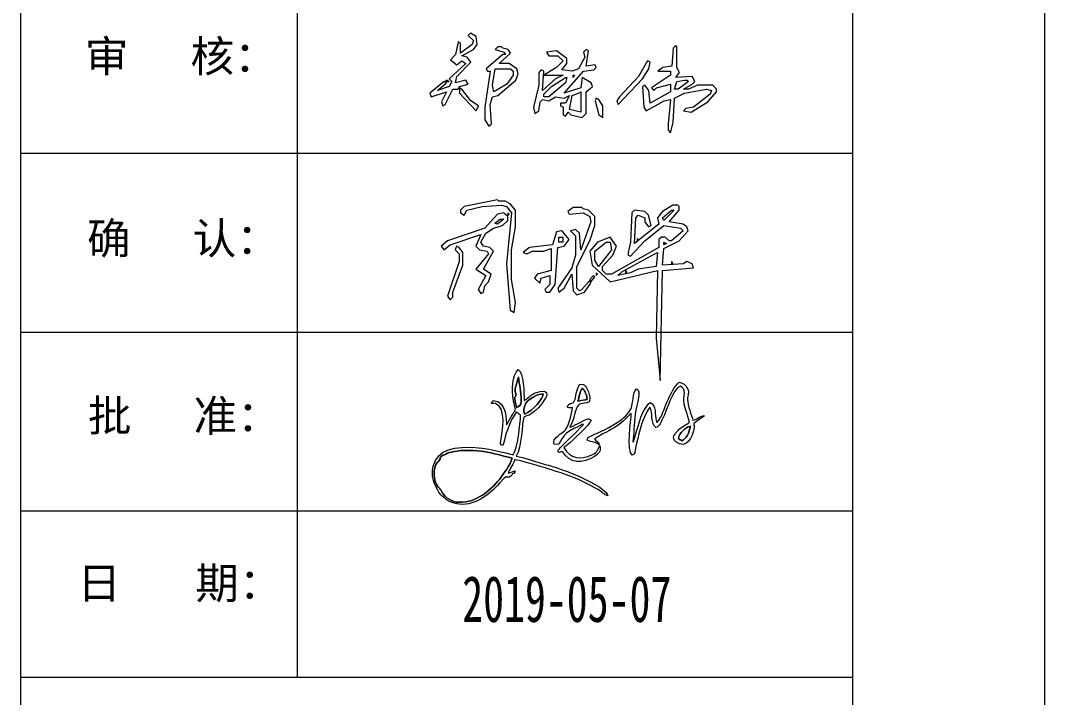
# Model space of a CAD drawing. Header units: millimetres. Extents: x 130143 to 328923, y 19139 to 134795.
# Drawn here: x 159743 to 166143, y 24246 to 28475 of the extents above; entities that cross this region are included whole.
import ezdxf
from ezdxf.enums import TextEntityAlignment as Align

# ---------------------------------------------------------------- set-up
doc = ezdxf.new("R2010")
doc.units = ezdxf.units.MM
doc.header["$LTSCALE"] = 10
doc.layers.add('邦威智能化', color=7, linetype='Continuous', lineweight=18)
doc.styles.get("Standard").update_dxf_attribs({"font": 'arial.ttf'})
doc.styles.add('标准', font='', dxfattribs={"width": 0.667})
doc.styles.get('标准').set_extended_font_data('仿宋_gb2312')

# ---------------------------------------------------------------- blocks, each defined once
blk = doc.blocks.new('图框')
for p, q in [((34698.4, 589.7), (34698.4, -29110.3)), ((36860.1, -16833.3), (36860.1, -23716)), ((34698.4, -19626.2), (41198.4, -19626.2)), ((34698.4, -21022.6), (41198.4, -21022.6)), ((34698.4, -22419), (41198.4, -22419)), ((34698.4, -23716), (41198.4, -23716))]:
    blk.add_line(p, q)
for points in [[(-2301.6, 1739.7), (42698.4, 1739.7), (42698.4, -30260.3), (-2301.6, -30260.3)], [(-801.6, 589.7), (41198.4, 589.7), (41198.4, -29110.3), (-801.6, -29110.3)]]:
    blk.add_lwpolyline(points, close=True)
for s, p, p2 in [('审     核：', (35201.4, -18992.3), (36707.7, -18992.3)), ('确     认：', (35218.5, -20414.1), (36724.8, -20414.1)), ('批     准：', (35224.7, -21798.6), (36730.9, -21798.6)), ('日      期：', (35143.3, -23105.8), (36744.9, -23105.8))]:
    blk.add_text(s, height=245.65).set_placement(p, p2, align=Align.ALIGNED)
blk = doc.blocks.new('zzh')
at = {"linetype": 'Continuous', "elevation": 9684500}
for points in [[(452.49, 1013.31), (451.49, 1014.31), (425.49, 1009.31), (422.49, 1006.31), (422.49, 1004.31), (425.49, 1002.31), (427.49, 1006.31), (439.49, 1009.31), (454.49, 1010.31), (458.49, 1009.31), (462.49, 1004.31), (458.49, 964.31), (461.49, 928.31), (464.49, 926.31), (465.49, 934.31), (462.49, 952.31), (462.49, 975.31), (465.49, 993.31), (465.49, 1006.31), (461.49, 1011.31), (457.49, 1013.31), (452.49, 1013.31)], [(518.49, 1007.31), (517.49, 1008.31), (510.49, 1008.31), (506.49, 1005.31), (507.49, 1003.31), (518.49, 1004.31), (523.49, 1001.31), (524.49, 997.31), (516.49, 975.31), (515.49, 988.31), (512.49, 991.31), (508.49, 990.31), (512.49, 986.31), (512.49, 971.31), (509.49, 961.31), (498.49, 945.31), (499.49, 942.31), (503.49, 945.31), (509.49, 956.31), (510.49, 943.31), (513.49, 940.31), (519.49, 942.31), (524.49, 949.31), (523.49, 951.31), (517.49, 944.31), (515.49, 943.31), (513.49, 945.31), (513.49, 962.31), (523.49, 982.31), (527.49, 994.31), (527.49, 1001.31), (522.49, 1006.31), (518.49, 1007.31)], [(593.49, 1009.31), (592.49, 1010.31), (588.49, 1010.31), (580.49, 1005.31), (576.49, 1000.31), (577.49, 995.31), (558.49, 980.31), (559.49, 1000.31), (561.49, 1002.31), (566.49, 1000.31), (566.49, 997.31), (569.49, 993.31), (571.49, 994.31), (569.49, 1002.31), (566.49, 1005.31), (558.49, 1006.31), (556.49, 1004.31), (555.49, 981.31), (553.49, 973.31), (553.49, 971.31), (555.49, 970.31), (566.49, 982.31), (581.49, 994.31), (594.49, 992.31), (596.49, 990.31), (587.49, 982.31), (585.49, 982.31), (582.49, 985.31), (579.49, 985.31), (577.49, 983.31), (577.49, 977.31), (540.49, 956.31), (536.49, 956.31), (533.49, 959.31), (533.49, 962.31), (541.49, 971.31), (544.49, 978.31), (539.49, 985.31), (529.49, 981.31), (523.49, 974.31), (525.49, 963.31), (539.49, 950.31), (576.49, 959.31), (575.49, 906.31), (578.49, 873.31), (580.49, 959.31), (604.49, 961.31), (603.49, 964.31), (599.49, 966.31), (596.49, 964.31), (580.49, 963.31), (581.49, 976.31), (593.49, 982.31), (600.49, 990.31), (599.49, 993.31), (596.49, 995.31), (585.49, 997.31), (593.49, 1006.31), (593.49, 1009.31)], [(457.49, 1003.31), (456.49, 1004.31), (451.49, 1003.31), (441.49, 992.31), (412.49, 982.31), (407.49, 978.31), (409.49, 975.31), (414.49, 979.31), (438.49, 987.31), (434.49, 978.31), (437.49, 975.31), (443.49, 974.31), (444.49, 972.31), (434.49, 960.31), (442.49, 955.31), (436.49, 944.31), (438.49, 941.31), (440.49, 942.31), (441.49, 947.31), (444.49, 950.31), (446.49, 956.31), (440.49, 960.31), (448.49, 974.31), (445.49, 977.31), (440.49, 978.31), (438.49, 981.31), (442.49, 988.31), (448.49, 992.31), (455.49, 994.31), (459.49, 998.31), (459.49, 1001.31), (457.49, 1003.31)], [(460.49, 1003.31), (459.49, 1004.31), (459.49, 1002.31), (460.49, 1003.31)], [(587.49, 1006.31), (589.49, 1006.31), (581.49, 998.31), (580.49, 1000.31), (587.49, 1006.31)], [(453.49, 999.31), (456.49, 999.31), (451.49, 995.31), (449.49, 996.31), (453.49, 999.31)], [(502.49, 989.31), (501.49, 990.31), (497.49, 989.31), (494.49, 979.31), (476.49, 977.31), (471.49, 973.31), (474.49, 972.31), (478.49, 974.31), (487.49, 974.31), (493.49, 976.31), (493.49, 959.31), (482.49, 956.31), (480.49, 953.31), (484.49, 949.31), (485.49, 953.31), (492.49, 955.31), (492.49, 948.31), (488.49, 944.31), (489.49, 942.31), (492.49, 942.31), (496.49, 948.31), (498.49, 977.31), (503.49, 978.31), (507.49, 983.31), (502.49, 989.31)], [(499.49, 985.31), (502.49, 985.31), (502.49, 981.31), (499.49, 981.31), (499.49, 985.31)], [(561.49, 983.31), (560.49, 984.31), (560.49, 982.31), (561.49, 983.31)], [(421.49, 977.31), (419.49, 978.31), (418.49, 975.31), (421.49, 972.31), (421.49, 966.31), (412.49, 939.31), (414.49, 936.31), (416.49, 938.31), (416.49, 942.31), (424.49, 963.31), (424.49, 973.31), (421.49, 977.31)], [(536.49, 981.31), (539.49, 981.31), (540.49, 975.31), (530.49, 962.31), (527.49, 967.31), (527.49, 974.31), (536.49, 981.31)], [(581.49, 981.31), (583.49, 980.31), (581.49, 979.31), (581.49, 981.31)], [(574.49, 972.31), (576.49, 973.31), (575.49, 962.31), (561.49, 960.31), (555.49, 957.31), (545.49, 955.31), (548.49, 958.31), (574.49, 972.31)], [(588.49, 965.31), (587.49, 966.31), (587.49, 964.31), (588.49, 965.31)], [(527.49, 954.31), (526.49, 955.31), (523.49, 952.31), (524.49, 950.31), (527.49, 954.31)], [(529.49, 956.31), (528.49, 957.31), (528.49, 955.31), (529.49, 956.31)], [(552.49, 958.31), (551.49, 959.31), (551.49, 957.31), (552.49, 958.31)]]:
    blk.add_lwpolyline(points, dxfattribs=at)
blk = doc.blocks.new('zcw')
at = {"linetype": 'Continuous', "elevation": 9684500}
for points in [[(448, 1160), (447, 1161), (445, 1159), (449, 1155), (448, 1152), (439, 1145), (439, 1153), (437, 1154), (435, 1144), (431, 1140), (436, 1136), (440, 1139), (443, 1137), (430, 1125), (432, 1123), (430, 1119), (421, 1116), (428, 1122), (426, 1123), (415, 1114), (416, 1111), (428, 1115), (424, 1107), (425, 1104), (427, 1105), (433, 1117), (437, 1117), (438, 1119), (445, 1121), (443, 1124), (435, 1122), (436, 1127), (447, 1138), (444, 1142), (440, 1143), (449, 1148), (452, 1152), (451, 1158), (448, 1160)], [(472, 1149), (471, 1150), (468, 1150), (466, 1148), (473, 1146), (474, 1144), (472, 1144), (459, 1133), (460, 1131), (462, 1131), (458, 1103), (458, 1093), (461, 1088), (463, 1090), (462, 1105), (464, 1111), (468, 1112), (482, 1124), (484, 1129), (483, 1133), (477, 1137), (469, 1137), (478, 1145), (476, 1148), (472, 1149)], [(539, 1147), (537, 1148), (535, 1146), (536, 1142), (531, 1133), (526, 1131), (518, 1132), (522, 1137), (522, 1141), (514, 1147), (506, 1146), (508, 1143), (515, 1143), (519, 1139), (514, 1134), (504, 1128), (519, 1128), (513, 1125), (503, 1116), (504, 1131), (502, 1132), (500, 1130), (500, 1120), (496, 1103), (497, 1098), (500, 1100), (501, 1107), (503, 1109), (508, 1108), (513, 1111), (520, 1110), (524, 1112), (521, 1106), (517, 1106), (517, 1104), (519, 1103), (519, 1097), (521, 1096), (523, 1099), (525, 1097), (534, 1095), (537, 1098), (537, 1115), (542, 1119), (541, 1122), (534, 1126), (533, 1118), (520, 1114), (535, 1131), (543, 1132), (545, 1134), (544, 1136), (537, 1135), (539, 1147)], [(608, 1150), (607, 1151), (605, 1149), (604, 1135), (597, 1134), (593, 1131), (603, 1131), (603, 1128), (588, 1118), (590, 1116), (592, 1118), (603, 1121), (603, 1115), (587, 1106), (586, 1116), (583, 1120), (581, 1119), (582, 1103), (584, 1100), (598, 1108), (603, 1109), (601, 1090), (601, 1085), (603, 1083), (605, 1091), (606, 1110), (614, 1114), (631, 1117), (635, 1116), (634, 1113), (621, 1103), (615, 1102), (613, 1100), (619, 1099), (632, 1107), (639, 1115), (639, 1117), (636, 1120), (624, 1120), (617, 1117), (613, 1117), (620, 1121), (622, 1123), (620, 1127), (607, 1126), (610, 1130), (608, 1134), (608, 1150)], [(587, 1138), (585, 1139), (578, 1127), (563, 1111), (561, 1108), (562, 1105), (581, 1125), (586, 1133), (587, 1138)], [(466, 1133), (474, 1133), (478, 1133), (480, 1131), (480, 1128), (475, 1121), (465, 1115), (464, 1120), (466, 1133)], [(430, 1123), (428, 1124), (427, 1123), (430, 1123)], [(521, 1126), (522, 1126), (521, 1122), (508, 1111), (504, 1111), (504, 1113), (510, 1119), (521, 1126)], [(527, 1128), (528, 1128), (527, 1126), (527, 1128)], [(614, 1124), (616, 1124), (617, 1123), (609, 1117), (606, 1117), (608, 1123), (614, 1124)], [(440, 1117), (438, 1118), (438, 1114), (451, 1100), (453, 1104), (447, 1108), (440, 1117)], [(531, 1114), (533, 1115), (533, 1099), (524, 1101), (526, 1112), (531, 1114)], [(547, 1109), (545, 1110), (544, 1108), (547, 1097), (550, 1095), (550, 1104), (547, 1109)]]:
    blk.add_lwpolyline(points, dxfattribs=at)

msp = doc.modelspace()

# ---------------------------------------------------------------- linework, layer by layer
at = {"layer": '邦威智能化'}
for points, knots in [([(162835.41955, 25662.85297, 0), (162835.41955, 25662.85297, 0), (162791.40422, 25648.56431, 0), (162791.40422, 25648.56431, 0), (162791.40422, 25648.56431, 0), (162796.95349, 25669.19524, 0), (162818.14622, 25690.04864, 0), (162832.27378, 25731.9994, 0), (162832.27378, 25731.9994, 0), (162887.04868, 25722.63908, 0), (163095.00295, 25659.33452, 0), (163149.77465, 25639.44938, 0), (163149.77465, 25639.44938, 0), (163193.71978, 25623.49438, 0), (163249.32447, 25601.72491, 0), (163289.01112, 25579.54375, 0), (163289.01112, 25579.54375, 0), (163311.61659, 25566.91792, 0), (163330.40214, 25559.01002, 0), (163353.58025, 25545.04717, 0), (163353.58025, 25545.04717, 0), (163373.36388, 25533.14059, 0), (163391.68301, 25512.06043, 0), (163414.30649, 25506.64471, 0), (163414.30649, 25506.64471, 0), (163402.09269, 25558.32901, 0), (163226.45082, 25633.38561, 0), (163161.16669, 25657.34067, 0), (163161.16669, 25657.34067, 0), (163109.60641, 25676.26043, 0), (163055.01959, 25694.20931, 0), (163003.77218, 25707.7303, 0), (163003.77218, 25707.7303, 0), (162949.99111, 25721.92724, 0), (162892.67838, 25745.81913, 0), (162841.12664, 25753.45774, 0), (162841.12664, 25753.45774, 0), (162877.14383, 25811.1247, 0), (162877.31606, 25957.43834, 0), (162889.1938, 25998.15723, 0), (162889.1938, 25998.15723, 0), (162943.67654, 26021.35717, 0), (162901.84779, 25993.22956, 0), (162957.45317, 26036.31838, 0), (162957.45317, 26036.31838, 0), (162965.73321, 26042.73436, 0), (162971.18397, 26045.64457, 0), (162978.41333, 26052.89852, 0), (162978.41333, 26052.89852, 0), (162985.22465, 26059.7369, 0), (162989.79976, 26066.37865, 0), (162996.36124, 26073.45326, 0), (162996.36124, 26073.45326, 0), (162996.36124, 26073.45326, 0), (163028.40375, 26120.70428, 0), (163028.40375, 26120.70428, 0), (163028.40375, 26120.70428, 0), (163052.54984, 26180.05098, 0), (162974.74909, 26157.43631, 0), (162948.94736, 26143.3775, 0), (162948.94736, 26143.3775, 0), (162929.43064, 26132.73909, 0), (162908.89835, 26109.51344, 0), (162890.96542, 26101.51627, 0), (162890.96542, 26101.51627, 0), (162889.42106, 26143.79989, 0), (162890.34205, 26276.01178, 0), (162853.02389, 26294.15466, 0), (162853.02389, 26294.15466, 0), (162814.68111, 26261.70118, 0), (162814.6058, 26158.09168, 0), (162821.99415, 26111.65965, 0), (162821.99415, 26111.65965, 0), (162833.10141, 26041.90462, 0), (162845.88049, 26053.66924, 0), (162827.28196, 26027.61431, 0), (162827.28196, 26027.61431, 0), (162827.28196, 26027.61431, 0), (162781.42184, 25950.3288, 0), (162781.42184, 25950.3288, 0), (162781.42184, 25950.3288, 0), (162776.44559, 25964.72003, 0), (162787.98481, 26098.78334, 0), (162698.09367, 26101.98831, 0), (162698.09367, 26101.98831, 0), (162698.09367, 26101.98831, 0), (162684.99107, 26081.88681, 0), (162684.99107, 26081.88681, 0), (162684.99107, 26081.88681, 0), (162699.21218, 26082.03632, 0), (162702.67721, 26085.8884, 0), (162711.56258, 26082.38807, 0), (162711.56258, 26082.38807, 0), (162783.17244, 26054.15783, 0), (162755.78123, 25909.07142, 0), (162745.59528, 25849.6553, 0), (162745.59528, 25849.6553, 0), (162742.44549, 25831.29887, 0), (162737.03243, 25825.63485, 0), (162757.91506, 25819.40965, 0), (162757.91506, 25819.40965, 0), (162764.52668, 25832.15824, 0), (162770.80553, 25896.06534, 0), (162814.69486, 25984.01051, 0), (162814.69486, 25984.01051, 0), (162823.59654, 26001.85173, 0), (162834.45605, 26013.17606, 0), (162841.54081, 26029.57392, 0), (162841.54081, 26029.57392, 0), (162855.3747, 26021.97962, 0), (162856.95779, 26016.09599, 0), (162869.17022, 26010.28769, 0), (162869.17022, 26010.28769, 0), (162866.83447, 25952.65871, 0), (162849.06698, 25800.32188, 0), (162823.36581, 25763.08296, 0), (162823.36581, 25763.08296, 0), (162810.04016, 25762.11837, 0), (162370.27332, 25906.9129, 0), (162323.06854, 25691.06747, 0), (162323.06854, 25691.06747, 0), (162307.46699, 25619.72772, 0), (162325.19486, 25593.58026, 0), (162351.32117, 25541.70226, 0), (162351.32117, 25541.70226, 0), (162361.26325, 25521.95302, 0), (162363.47404, 25517.6111, 0), (162379.04624, 25504.16099, 0), (162379.04624, 25504.16099, 0), (162416.93752, 25471.4513, 0), (162435.6618, 25459.29056, 0), (162487.67985, 25453.46514, 0), (162487.67985, 25453.46514, 0), (162591.78891, 25441.81183, 0), (162688.6252, 25527.93026, 0), (162749.82568, 25598.24852, 0), (162749.82568, 25598.24852, 0), (162749.82568, 25598.24852, 0), (162766.46561, 25616.31167, 0), (162766.46561, 25616.31167, 0), (162766.46561, 25616.31167, 0), (162767.13351, 25617.04882, 0), (162768.08341, 25618.24483, 0), (162768.71111, 25618.92446, 0), (162768.71111, 25618.92446, 0), (162768.71111, 25618.92446, 0), (162779.16921, 25624.65892, 0), (162779.16921, 25624.65892, 0), (162779.16921, 25624.65892, 0), (162779.62189, 25624.57482, 0), (162780.89025, 25623.81972, 0), (162781.4023, 25623.71211, 0), (162781.4023, 25623.71211, 0), (162781.99165, 25623.59027, 0), (162783.36576, 25622.87413, 0), (162784.025, 25622.7727, 0), (162784.025, 25622.7727, 0), (162795.2412, 25621.08121, 0), (162799.49592, 25622.50724, 0), (162809.68566, 25631.455, 0), (162809.68566, 25631.455, 0), (162814.89896, 25636.03123, 0), (162812.97382, 25635.03374, 0), (162816.75488, 25640.71571, 0), (162816.75488, 25640.71571, 0), (162827.09621, 25656.25023, 0), (162827.35627, 25629.23222, 0), (162835.41955, 25662.85297, 0)], [0, 0, 0, 0, 35183.0491355911, 35183.0491355911, 35183.0491355911, 35183.0642643022, 70366.0982711822, 70366.0982711822, 70366.0982711822, 70366.1133998934, 105549.1474067732, 105549.1474067732, 105549.1474067732, 105549.1625354843, 140732.1965423643, 140732.1965423643, 140732.1965423643, 140732.2116710754, 175915.2456779554, 175915.2456779554, 175915.2456779554, 175915.2608066664, 211098.2948135464, 211098.2948135464, 211098.2948135464, 211098.3099422576, 246281.3439491375, 246281.3439491375, 246281.3439491375, 246281.3590778487, 281464.3930847286, 281464.3930847286, 281464.3930847286, 281464.4082134397, 316647.4422203197, 316647.4422203197, 316647.4422203197, 316647.4573490307, 351830.4913559108, 351830.4913559108, 351830.4913559108, 351830.5064846219, 387013.5404915018, 387013.5404915018, 387013.5404915018, 387013.5556202129, 422196.5896270929, 422196.5896270929, 422196.5896270929, 422196.604755804, 457379.6387626839, 457379.6387626839, 457379.6387626839, 457379.653891395, 492562.687898275, 492562.687898275, 492562.687898275, 492562.7030269861, 527745.7370338662, 527745.7370338662, 527745.7370338662, 527745.7521625772, 562928.7861694571, 562928.7861694571, 562928.7861694571, 562928.8012981683, 598111.8353050482, 598111.8353050482, 598111.8353050482, 598111.8504337593, 633294.8844406394, 633294.8844406394, 633294.8844406394, 633294.8995693504, 668477.9335762303, 668477.9335762303, 668477.9335762303, 668477.9487049414, 703660.9827118216, 703660.9827118216, 703660.9827118216, 703660.9978405325, 738844.0318474123, 738844.0318474123, 738844.0318474123, 738844.0469761237, 774027.0809830036, 774027.0809830036, 774027.0809830036, 774027.0961117148, 809210.1301185949, 809210.1301185949, 809210.1301185949, 809210.1452473056, 844393.179254186, 844393.179254186, 844393.179254186, 844393.1943828969, 879576.228389777, 879576.228389777, 879576.228389777, 879576.2435184881, 914759.2775253679, 914759.2775253679, 914759.2775253679, 914759.2926540793, 949942.3266609587, 949942.3266609587, 949942.3266609587, 949942.3417896705, 985125.37579655, 985125.37579655, 985125.37579655, 985125.390925262, 1020308.424932141, 1020308.424932141, 1020308.424932141, 1020308.440060852, 1055491.474067732, 1055491.474067732, 1055491.474067732, 1055491.489196443, 1090674.5232033229, 1090674.5232033229, 1090674.5232033229, 1090674.5383320339, 1125857.572338914, 1125857.572338914, 1125857.572338914, 1125857.587467625, 1161040.6214745049, 1161040.6214745049, 1161040.6214745049, 1161040.6366032159, 1196223.670610097, 1196223.670610097, 1196223.670610097, 1196223.6857388071, 1231406.719745687, 1231406.719745687, 1231406.719745687, 1231406.734874398, 1266589.7688812781, 1266589.7688812781, 1266589.7688812781, 1266589.78400999, 1301772.818016869, 1301772.818016869, 1301772.818016869, 1301772.833145581, 1336955.8671524599, 1336955.8671524599, 1336955.8671524599, 1336955.8822811721, 1372138.9162880511, 1372138.9162880511, 1372138.9162880511, 1372138.931416763, 1407321.9654236429, 1407321.9654236429, 1407321.9654236429, 1407321.9805523539, 1442505.014559234, 1442505.014559234, 1442505.014559234, 1442505.029687945, 1512871.1128304149, 1512871.1128304149, 1512871.1128304149, 1512871.1128304149]), ([(162855.6721, 26249.58473, 0), (162860.30529, 26192.35332, 0), (162872.89537, 26167.63323, 0), (162871.65159, 26095.18821, 0), (162871.65159, 26095.18821, 0), (162871.26731, 26072.76629, 0), (162860.69045, 26064.99971, 0), (162843.91521, 26057.78667, 0), (162843.91521, 26057.78667, 0), (162843.91521, 26057.78667, 0), (162834.23125, 26100.29302, 0), (162834.23125, 26100.29302, 0), (162834.23125, 26100.29302, 0), (162825.0562, 26136.88297, 0), (162842.58312, 26114.35263, 0), (162838.19826, 26145.82946, 0), (162838.19826, 26145.82946, 0), (162836.57751, 26157.4588, 0), (162832.60408, 26147.71322, 0), (162834.7651, 26173.34656, 0), (162834.7651, 26173.34656, 0), (162834.7651, 26173.34656, 0), (162855.6721, 26249.58473, 0), (162855.6721, 26249.58473, 0)], [0, 0, 0, 0, 31925.6480872779, 31925.6480872779, 31925.6480872779, 31925.6503220733, 63851.2961745559, 63851.2961745559, 63851.2961745559, 63851.2984093513, 95776.9442618339, 95776.9442618339, 95776.9442618339, 95776.9464966292, 127702.5923491118, 127702.5923491118, 127702.5923491118, 127702.5945839072, 159628.2404363898, 159628.2404363898, 159628.2404363898, 159628.2426711851, 223479.5366109457, 223479.5366109457, 223479.5366109457, 223479.5366109457]), ([(163194.05832, 26057.33338, 0), (163190.03698, 26019.52219, 0), (163167.85538, 25939.57168, 0), (163149.7436, 25919.06333, 0), (163149.7436, 25919.06333, 0), (163140.43632, 25908.52437, 0), (163114.50595, 25892.69937, 0), (163102.98596, 25881.16107, 0), (163102.98596, 25881.16107, 0), (163067.78965, 25845.89006, 0), (163073.48839, 25849.05443, 0), (163079.56906, 25828.22425, 0), (163079.56906, 25828.22425, 0), (163129.20612, 25815.22028, 0), (163099.61914, 25865.92209, 0), (163182.14674, 25916.16694, 0), (163182.14674, 25916.16694, 0), (163182.14674, 25916.16694, 0), (163222.9278, 25935.17045, 0), (163222.9278, 25935.17045, 0), (163222.9278, 25935.17045, 0), (163249.07767, 25946.32826, 0), (163240.8169, 25950.68324, 0), (163261.56418, 25952.36697, 0), (163261.56418, 25952.36697, 0), (163252.97978, 25937.83736, 0), (163145.92587, 25837.04402, 0), (163116.70472, 25804.83905, 0), (163116.70472, 25804.83905, 0), (163104.96148, 25791.90004, 0), (163102.76675, 25794.76395, 0), (163103.16483, 25778.31778, 0), (163103.16483, 25778.31778, 0), (163120.65239, 25775.86743, 0), (163111.09975, 25779.80251, 0), (163131.28305, 25783.30687, 0), (163131.28305, 25783.30687, 0), (163173.98019, 25706.88621, 0), (163258.86092, 25703.66893, 0), (163330.2972, 25752.46989, 0), (163330.2972, 25752.46989, 0), (163355.60114, 25769.75622, 0), (163371.51309, 25778.22589, 0), (163363.25767, 25820.10019, 0), (163363.25767, 25820.10019, 0), (163362.4834, 25819.01426, 0), (163361.96021, 25818.46388, 0), (163361.55327, 25816.47506, 0), (163361.55327, 25816.47506, 0), (163361.55327, 25816.47506, 0), (163345.52417, 25782.00407, 0), (163345.52417, 25782.00407, 0), (163345.52417, 25782.00407, 0), (163337.19895, 25773.05196, 0), (163326.01606, 25766.93037, 0), (163314.37802, 25761.7327, 0), (163314.37802, 25761.7327, 0), (163243.50715, 25730.08784, 0), (163181.02613, 25737.2844, 0), (163138.5701, 25807.00142, 0), (163138.5701, 25807.00142, 0), (163147.90519, 25815.86385, 0), (163153.53403, 25817.28367, 0), (163161.60939, 25824.19006, 0), (163161.60939, 25824.19006, 0), (163194.86195, 25852.61708, 0), (163302.10445, 25950.18909, 0), (163309.23509, 25977.64795, 0), (163309.23509, 25977.64795, 0), (163294.52366, 25986.16803, 0), (163297.29669, 25990.68862, 0), (163279.07374, 25983.78296, 0), (163279.07374, 25983.78296, 0), (163255.32088, 25974.77597, 0), (163191.57844, 25937.15528, 0), (163176.81804, 25934.07943, 0), (163176.81804, 25934.07943, 0), (163215.23066, 26020.55407, 0), (163198.20667, 25999.64311, 0), (163215.63228, 26046.22515, 0), (163215.63228, 26046.22515, 0), (163234.1315, 26095.67416, 0), (163251.20824, 26075.2786, 0), (163298.14067, 26092.64633, 0), (163298.14067, 26092.64633, 0), (163304.59972, 26121.61661, 0), (163298.68416, 26141.1945, 0), (163289.02596, 26163.34628, 0), (163289.02596, 26163.34628, 0), (163277.85454, 26188.96802, 0), (163275.70137, 26204.22314, 0), (163239.83878, 26203.82464, 0), (163239.83878, 26203.82464, 0), (163212.12461, 26161.50174, 0), (163215.85759, 26124.00649, 0), (163206.36465, 26100.54016, 0), (163206.36465, 26100.54016, 0), (163197.09496, 26077.61246, 0), (163184.5369, 26089.69089, 0), (163169.49625, 26076.13226, 0), (163169.49625, 26076.13226, 0), (163147.37343, 26056.18795, 0), (163175.98876, 26052.82222, 0), (163194.05832, 26057.33338, 0)], [0, 0, 0, 0, 32802.2634506193, 32802.2634506193, 32802.2634506193, 32802.2723072305, 65604.5269012387, 65604.5269012387, 65604.5269012387, 65604.5357578499, 98406.7903518581, 98406.7903518581, 98406.7903518581, 98406.7992084692, 131209.0538024774, 131209.0538024774, 131209.0538024774, 131209.0626590885, 164011.3172530968, 164011.3172530968, 164011.3172530968, 164011.3261097079, 196813.5807037161, 196813.5807037161, 196813.5807037161, 196813.5895603271, 229615.8441543355, 229615.8441543355, 229615.8441543355, 229615.8530109466, 262418.1076049548, 262418.1076049548, 262418.1076049548, 262418.116461566, 295220.3710555743, 295220.3710555743, 295220.3710555743, 295220.3799121853, 328022.6345061935, 328022.6345061935, 328022.6345061935, 328022.6433628047, 360824.8979568129, 360824.8979568129, 360824.8979568129, 360824.9068134241, 393627.1614074323, 393627.1614074323, 393627.1614074323, 393627.1702640436, 426429.4248580514, 426429.4248580514, 426429.4248580514, 426429.4337146629, 459231.688308671, 459231.688308671, 459231.688308671, 459231.6971652822, 492033.9517592903, 492033.9517592903, 492033.9517592903, 492033.9606159018, 524836.2152099097, 524836.2152099097, 524836.2152099097, 524836.2240665208, 557638.478660529, 557638.478660529, 557638.478660529, 557638.4875171402, 590440.7421111483, 590440.7421111483, 590440.7421111483, 590440.7509677596, 623243.0055617678, 623243.0055617678, 623243.0055617678, 623243.0144183789, 656045.269012387, 656045.269012387, 656045.269012387, 656045.2778689982, 688847.5324630064, 688847.5324630064, 688847.5324630064, 688847.541319618, 721649.7959136256, 721649.7959136256, 721649.7959136256, 721649.8047702371, 754452.0593642452, 754452.0593642452, 754452.0593642452, 754452.0682208563, 787254.3228148646, 787254.3228148646, 787254.3228148646, 787254.3316714753, 820056.5862654839, 820056.5862654839, 820056.5862654839, 820056.5951220952, 885661.1131667227, 885661.1131667227, 885661.1131667227, 885661.1131667227]), ([(163227.5361, 26096.86344, 0), (163233.85293, 26126.78484, 0), (163240.79684, 26158.74948, 0), (163255.22657, 26178.82746, 0), (163255.22657, 26178.82746, 0), (163264.08407, 26171.42554, 0), (163270.68244, 26158.3472, 0), (163275.47568, 26147.98805, 0), (163275.47568, 26147.98805, 0), (163281.30288, 26135.37291, 0), (163283.44988, 26121.63415, 0), (163284.75769, 26108.20274, 0), (163284.75769, 26108.20274, 0), (163284.75769, 26108.20274, 0), (163227.5361, 26096.86344, 0), (163227.5361, 26096.86344, 0)], [0, 0, 0, 0, 30219.7479542248, 30219.7479542248, 30219.7479542248, 30219.7494652122, 60439.4959084496, 60439.4959084496, 60439.4959084496, 60439.497419437, 90659.2438626744, 90659.2438626744, 90659.2438626744, 90659.2453736618, 151098.7397711239, 151098.7397711239, 151098.7397711239, 151098.7397711239]), ([(163722.73607, 25964.04644, 0), (163717.81292, 25969.78849, 0), (163721.82755, 25957.69593, 0), (163716.11296, 25976.49648, 0), (163716.11296, 25976.49648, 0), (163705.78948, 26010.45878, 0), (163720.59132, 26072.87788, 0), (163677.68637, 26089.26947, 0), (163677.68637, 26089.26947, 0), (163646.81473, 26061.68223, 0), (163630.73983, 26024.31458, 0), (163615.16703, 25981.32429, 0), (163615.16703, 25981.32429, 0), (163615.16703, 25981.32429, 0), (163576.87268, 25851.64831, 0), (163576.87268, 25851.64831, 0), (163576.87268, 25851.64831, 0), (163572.14664, 25841.82296, 0), (163573.15098, 25844.7765, 0), (163570.76695, 25841.37338, 0), (163570.76695, 25841.37338, 0), (163576.50826, 25893.34443, 0), (163577.73953, 25952.39206, 0), (163585.4036, 26013.70551, 0), (163585.4036, 26013.70551, 0), (163595.63246, 26095.56458, 0), (163627.40674, 26157.28654, 0), (163593.18745, 26174.31315, 0), (163593.18745, 26174.31315, 0), (163565.834, 26148.47043, 0), (163574.13188, 26086.59468, 0), (163559.48926, 26051.67099, 0), (163559.48926, 26051.67099, 0), (163554.82195, 26040.54882, 0), (163535.22902, 26016.39615, 0), (163526.22539, 26006.66299, 0), (163526.22539, 26006.66299, 0), (163509.76666, 25988.86143, 0), (163500.0383, 25983.60932, 0), (163482.06945, 25970.92826, 0), (163482.06945, 25970.92826, 0), (163430.37377, 25934.42553, 0), (163366.42114, 25904.4967, 0), (163306.85066, 25878.81388, 0), (163306.85066, 25878.81388, 0), (163290.81319, 25871.90201, 0), (163289.66235, 25875.13448, 0), (163285.86443, 25853.88635, 0), (163285.86443, 25853.88635, 0), (163312.48217, 25839.89625, 0), (163339.24666, 25844.01029, 0), (163360.67954, 25824.73649, 0), (163360.67954, 25824.73649, 0), (163353.85805, 25849.44663, 0), (163344.18843, 25843.91191, 0), (163330.04109, 25861.00695, 0), (163330.04109, 25861.00695, 0), (163339.41633, 25865.21084, 0), (163356.97211, 25880.91844, 0), (163390.7539, 25897.07112, 0), (163390.7539, 25897.07112, 0), (163428.69519, 25915.21258, 0), (163479.82866, 25945.64185, 0), (163510.27917, 25973.29278, 0), (163510.27917, 25973.29278, 0), (163526.04028, 25987.60525, 0), (163544.96035, 26009.2521, 0), (163560.68928, 26020.84106, 0), (163560.68928, 26020.84106, 0), (163558.90163, 25980.77016, 0), (163528.35164, 25786.16407, 0), (163566.4551, 25759.6738, 0), (163566.4551, 25759.6738, 0), (163590.81774, 25771.02458, 0), (163579.2714, 25782.32008, 0), (163592.63716, 25832.7283, 0), (163592.63716, 25832.7283, 0), (163614.63573, 25915.69669, 0), (163629.21323, 25991.76486, 0), (163676.91614, 26060.53475, 0), (163676.91614, 26060.53475, 0), (163697.72611, 26025.86919, 0), (163678.6497, 25956.5214, 0), (163714.46998, 25932.55552, 0), (163714.46998, 25932.55552, 0), (163737.3329, 25938.26945, 0), (163745.53342, 25967.59839, 0), (163757.97497, 25990.82722, 0), (163757.97497, 25990.82722, 0), (163783.92362, 26039.26813, 0), (163817.13587, 26173.86428, 0), (163867.30634, 26191.77371, 0), (163867.30634, 26191.77371, 0), (163880.12479, 26183.76261, 0), (163895.51576, 26166.55191, 0), (163893.6937, 26146.65624, 0), (163893.6937, 26146.65624, 0), (163891.21232, 26119.50901, 0), (163884.27673, 26115.30447, 0), (163891.45616, 26078.55314, 0), (163891.45616, 26078.55314, 0), (163898.07286, 26044.64776, 0), (163922.42739, 25990.71849, 0), (163922.8074, 25961.48408, 0), (163922.8074, 25961.48408, 0), (163898.65997, 25949.48396, 0), (163872.20766, 25934.64101, 0), (163853.21959, 25914.86672, 0), (163853.21959, 25914.86672, 0), (163831.95696, 25892.72516, 0), (163810.2243, 25867.57068, 0), (163839.37372, 25843.55726, 0), (163839.37372, 25843.55726, 0), (163902.22841, 25791.75617, 0), (163945.86532, 25869.21547, 0), (163953.19487, 25934.66798, 0), (163953.19487, 25934.66798, 0), (163954.31184, 25944.669, 0), (163951.85364, 25945.36474, 0), (163952.20071, 25958.62916, 0), (163952.20071, 25958.62916, 0), (163968.91912, 25971.56749, 0), (164003.73867, 25993.00268, 0), (164016.81648, 26006.99916, 0), (164016.81648, 26006.99916, 0), (163994.20841, 26007.63513, 0), (163972.45535, 25983.31118, 0), (163946.3272, 25978.43339, 0), (163946.3272, 25978.43339, 0), (163937.01789, 26009.9616, 0), (163913.05055, 26068.89633, 0), (163912.22909, 26108.05139, 0), (163912.22909, 26108.05139, 0), (163911.55844, 26140.09588, 0), (163925.09441, 26146.40112, 0), (163911.94287, 26176.4631, 0), (163911.94287, 26176.4631, 0), (163903.62165, 26195.48568, 0), (163888.13295, 26210.75208, 0), (163860.84662, 26216.03797, 0), (163860.84662, 26216.03797, 0), (163829.62805, 26189.74014, 0), (163807.38562, 26146.30774, 0), (163786.9848, 26099.62246, 0), (163786.9848, 26099.62246, 0), (163766.08367, 26051.78136, 0), (163752.69566, 26001.3756, 0), (163722.73607, 25964.04644, 0)], [0, 0, 0, 0, 32879.3583302865, 32879.3583302865, 32879.3583302865, 32879.3708244427, 65758.716660573, 65758.716660573, 65758.716660573, 65758.7291547292, 98638.0749908595, 98638.0749908595, 98638.0749908595, 98638.0874850157, 131517.433321146, 131517.433321146, 131517.433321146, 131517.4458153022, 164396.7916514325, 164396.7916514325, 164396.7916514325, 164396.8041455886, 197276.1499817192, 197276.1499817192, 197276.1499817192, 197276.1624758752, 230155.5083120057, 230155.5083120057, 230155.5083120057, 230155.5208061617, 263034.8666422922, 263034.8666422922, 263034.8666422922, 263034.8791364483, 295914.2249725787, 295914.2249725787, 295914.2249725787, 295914.2374667349, 328793.5833028651, 328793.5833028651, 328793.5833028651, 328793.5957970214, 361672.9416331518, 361672.9416331518, 361672.9416331518, 361672.9541273079, 394552.2999634382, 394552.2999634382, 394552.2999634382, 394552.3124575944, 427431.6582937247, 427431.6582937247, 427431.6582937247, 427431.6707878808, 460311.0166240113, 460311.0166240113, 460311.0166240113, 460311.0291181674, 493190.3749542978, 493190.3749542978, 493190.3749542978, 493190.387448454, 526069.7332845847, 526069.7332845847, 526069.7332845847, 526069.7457787405, 558949.0916148708, 558949.0916148708, 558949.0916148708, 558949.1041090271, 591828.4499451574, 591828.4499451574, 591828.4499451574, 591828.4624393136, 624707.8082754439, 624707.8082754439, 624707.8082754439, 624707.8207696001, 657587.1666057302, 657587.1666057302, 657587.1666057302, 657587.1790998866, 690466.524936017, 690466.524936017, 690466.524936017, 690466.5374301735, 723345.8832663036, 723345.8832663036, 723345.8832663036, 723345.8957604597, 756225.2415965901, 756225.2415965901, 756225.2415965901, 756225.2540907464, 789104.5999268768, 789104.5999268768, 789104.5999268768, 789104.6124210326, 821983.9582571629, 821983.9582571629, 821983.9582571629, 821983.9707513195, 854863.3165874495, 854863.3165874495, 854863.3165874495, 854863.3290816058, 887742.674917736, 887742.674917736, 887742.674917736, 887742.6874118929, 920622.0332480227, 920622.0332480227, 920622.0332480227, 920622.0457421788, 953501.3915783092, 953501.3915783092, 953501.3915783092, 953501.4040724656, 986380.7499085956, 986380.7499085956, 986380.7499085956, 986380.7624027518, 1019260.108238882, 1019260.108238882, 1019260.108238882, 1019260.1207330381, 1052139.466569168, 1052139.466569168, 1052139.466569168, 1052139.4790633251, 1085018.8248994551, 1085018.8248994551, 1085018.8248994551, 1085018.837393611, 1117898.1832297409, 1117898.1832297409, 1117898.1832297409, 1117898.195723898, 1150777.541560028, 1150777.541560028, 1150777.541560028, 1150777.5540541839, 1183656.8998903141, 1183656.8998903141, 1183656.8998903141, 1183656.9123844709, 1249415.6165508879, 1249415.6165508879, 1249415.6165508879, 1249415.6165508879]), ([(162893.75605, 26016.75112, 0), (162884.48313, 26038.76994, 0), (162890.71197, 26052.23156, 0), (162894.6601, 26067.73275, 0), (162894.6601, 26067.73275, 0), (162906.1254, 26112.7515, 0), (162987.26076, 26145.54898, 0), (163010.57998, 26142.2872, 0), (163010.57998, 26142.2872, 0), (163009.92604, 26116.62725, 0), (162947.50035, 26034.21834, 0), (162893.75605, 26016.75112, 0)], [0, 0, 0, 0, 29286.8193827614, 29286.8193827614, 29286.8193827614, 29286.8205542341, 58573.6387655227, 58573.6387655227, 58573.6387655227, 58573.6399369955, 117147.2775310454, 117147.2775310454, 117147.2775310454, 117147.2775310454]), ([(163854.72674, 25863.47629, 0), (163861.6707, 25899.39632, 0), (163896.01915, 25932.81766, 0), (163929.76006, 25942.16282, 0), (163929.76006, 25942.16282, 0), (163923.66757, 25898.54163, 0), (163905.13882, 25863.02431, 0), (163877.05699, 25848.98223, 0), (163877.05699, 25848.98223, 0), (163877.05699, 25848.98223, 0), (163854.72674, 25863.47629, 0), (163854.72674, 25863.47629, 0)], [0, 0, 0, 0, 27112.3119568406, 27112.3119568406, 27112.3119568406, 27112.3130413331, 54224.6239136813, 54224.6239136813, 54224.6239136813, 54224.6249981737, 108449.2478273625, 108449.2478273625, 108449.2478273625, 108449.2478273625]), ([(162815.53643, 25741.15028, 0), (162806.79902, 25701.41216, 0), (162762.72448, 25644.30248, 0), (162736.77597, 25609.04621, 0), (162736.77597, 25609.04621, 0), (162714.15335, 25578.31671, 0), (162660.19289, 25528.88663, 0), (162630.39121, 25510.87742, 0), (162630.39121, 25510.87742, 0), (162589.13081, 25485.93774, 0), (162544.52356, 25462.97579, 0), (162482.08763, 25465.45692, 0), (162482.08763, 25465.45692, 0), (162442.56774, 25467.0312, 0), (162395.71368, 25491.94709, 0), (162374.47647, 25534.83573, 0), (162374.47647, 25534.83573, 0), (162369.86504, 25544.14357, 0), (162370.03694, 25542.85108, 0), (162363.21033, 25551.59371, 0), (162363.21033, 25551.59371, 0), (162362.45588, 25552.56215, 0), (162360.43925, 25555.20343, 0), (162359.72437, 25556.02099, 0), (162359.72437, 25556.02099, 0), (162359.35456, 25556.44522, 0), (162358.44735, 25557.45882, 0), (162358.07383, 25557.84966, 0), (162358.07383, 25557.84966, 0), (162358.07383, 25557.84966, 0), (162354.66206, 25560.96714, 0), (162354.66206, 25560.96714, 0), (162354.66206, 25560.96714, 0), (162318.59019, 25595.34529, 0), (162323.13712, 25685.49863, 0), (162347.57911, 25714.54972, 0), (162347.57911, 25714.54972, 0), (162359.67425, 25728.93149, 0), (162350.73921, 25714.23801, 0), (162359.74534, 25725.97113, 0), (162359.74534, 25725.97113, 0), (162373.87202, 25744.38681, 0), (162357.39372, 25746.28552, 0), (162381.59062, 25757.91953, 0), (162381.59062, 25757.91953, 0), (162382.52506, 25758.36788, 0), (162383.92701, 25758.66285, 0), (162384.90102, 25759.06171, 0), (162384.90102, 25759.06171, 0), (162385.89235, 25759.46429, 0), (162387.29554, 25759.71968, 0), (162388.30232, 25760.10928, 0), (162388.30232, 25760.10928, 0), (162388.30232, 25760.10928, 0), (162416.2351, 25773.7228, 0), (162416.2351, 25773.7228, 0), (162416.2351, 25773.7228, 0), (162425.19723, 25776.74429, 0), (162444.39909, 25779.22517, 0), (162456.05071, 25782.66901, 0), (162456.05071, 25782.66901, 0), (162491.3488, 25793.09761, 0), (162598.54819, 25790.59498, 0), (162638.51638, 25783.31951, 0), (162638.51638, 25783.31951, 0), (162701.29295, 25771.8868, 0), (162755.79136, 25755.72823, 0), (162815.53643, 25741.15028, 0)], [0, 0, 0, 0, 33350.1205462191, 33350.1205462191, 33350.1205462191, 33350.1265492408, 66700.2410924381, 66700.2410924381, 66700.2410924381, 66700.2470954598, 100050.3616386572, 100050.3616386572, 100050.3616386572, 100050.3676416789, 133400.4821848763, 133400.4821848763, 133400.4821848763, 133400.488187898, 166750.6027310953, 166750.6027310953, 166750.6027310953, 166750.608734117, 200100.7232773144, 200100.7232773144, 200100.7232773144, 200100.7292803361, 233450.8438235335, 233450.8438235335, 233450.8438235335, 233450.8498265552, 266800.9643697526, 266800.9643697526, 266800.9643697526, 266800.9703727742, 300151.0849159716, 300151.0849159716, 300151.0849159716, 300151.0909189934, 333501.2054621908, 333501.2054621908, 333501.2054621908, 333501.2114652127, 366851.3260084098, 366851.3260084098, 366851.3260084098, 366851.3320114314, 400201.4465546287, 400201.4465546287, 400201.4465546287, 400201.4525576507, 433551.5671008479, 433551.5671008479, 433551.5671008479, 433551.5731038696, 466901.687647067, 466901.687647067, 466901.687647067, 466901.6936500887, 500251.8081932858, 500251.8081932858, 500251.8081932858, 500251.8141963077, 533601.9287395052, 533601.9287395052, 533601.9287395052, 533601.9347425265, 600302.1698319432, 600302.1698319432, 600302.1698319432, 600302.1698319432])]:
    msp.add_open_spline(points, degree=3, knots=knots, dxfattribs=at)
at = {"layer": '邦威智能化', "color": 7}
for points, knots in [([(162843.91521, 26057.78667, 0), (162860.69045, 26064.99971, 0), (162871.26731, 26072.76629, 0), (162871.65159, 26095.18821, 0), (162871.65159, 26095.18821, 0), (162872.89537, 26167.63323, 0), (162860.30529, 26192.35332, 0), (162855.6721, 26249.58473, 0), (162855.6721, 26249.58473, 0), (162855.6721, 26249.58473, 0), (162834.7651, 26173.34656, 0), (162834.7651, 26173.34656, 0), (162834.7651, 26173.34656, 0), (162832.60408, 26147.71322, 0), (162836.57751, 26157.4588, 0), (162838.19826, 26145.82946, 0), (162838.19826, 26145.82946, 0), (162842.58312, 26114.35263, 0), (162825.0562, 26136.88297, 0), (162834.23125, 26100.29302, 0), (162834.23125, 26100.29302, 0), (162834.23125, 26100.29302, 0), (162843.91521, 26057.78667, 0), (162843.91521, 26057.78667, 0)], [0, 0, 0, 0, 31960.7943526637, 31960.7943526637, 31960.7943526637, 31960.7965899193, 63921.5887053274, 63921.5887053274, 63921.5887053274, 63921.590942583, 95882.3830579911, 95882.3830579911, 95882.3830579911, 95882.3852952467, 127843.1774106547, 127843.1774106547, 127843.1774106547, 127843.1796479103, 159803.9717633185, 159803.9717633185, 159803.9717633185, 159803.974000574, 223725.5604686458, 223725.5604686458, 223725.5604686458, 223725.5604686458]), ([(163227.5361, 26096.86344, 0), (163227.5361, 26096.86344, 0), (163284.75769, 26108.20274, 0), (163284.75769, 26108.20274, 0), (163284.75769, 26108.20274, 0), (163283.44988, 26121.63415, 0), (163281.30288, 26135.37291, 0), (163275.47568, 26147.98805, 0), (163275.47568, 26147.98805, 0), (163270.68244, 26158.3472, 0), (163264.08407, 26171.42554, 0), (163255.22657, 26178.82746, 0), (163255.22657, 26178.82746, 0), (163240.79684, 26158.74948, 0), (163233.85293, 26126.78484, 0), (163227.5361, 26096.86344, 0)], [0, 0, 0, 0, 30189.3972754674, 30189.3972754674, 30189.3972754674, 30189.3987849373, 60378.7945509348, 60378.7945509348, 60378.7945509348, 60378.7960604047, 90568.1918264023, 90568.1918264023, 90568.1918264023, 90568.1933358722, 150946.9863773371, 150946.9863773371, 150946.9863773371, 150946.9863773371]), ([(162893.75605, 26016.75112, 0), (162947.50035, 26034.21834, 0), (163009.92604, 26116.62725, 0), (163010.57998, 26142.2872, 0), (163010.57998, 26142.2872, 0), (162987.26076, 26145.54898, 0), (162906.1254, 26112.7515, 0), (162894.6601, 26067.73275, 0), (162894.6601, 26067.73275, 0), (162890.71197, 26052.23156, 0), (162884.48313, 26038.76994, 0), (162893.75605, 26016.75112, 0)], [0, 0, 0, 0, 29375.6071039012, 29375.6071039012, 29375.6071039012, 29375.6082789255, 58751.2142078024, 58751.2142078024, 58751.2142078024, 58751.2153828267, 117502.4284156049, 117502.4284156049, 117502.4284156049, 117502.4284156049]), ([(163854.72674, 25863.47629, 0), (163854.72674, 25863.47629, 0), (163877.05699, 25848.98223, 0), (163877.05699, 25848.98223, 0), (163877.05699, 25848.98223, 0), (163905.13882, 25863.02431, 0), (163923.66757, 25898.54163, 0), (163929.76006, 25942.16282, 0), (163929.76006, 25942.16282, 0), (163896.01915, 25932.81766, 0), (163861.6707, 25899.39632, 0), (163854.72674, 25863.47629, 0)], [0, 0, 0, 0, 27044.3182721561, 27044.3182721561, 27044.3182721561, 27044.3193539288, 54088.6365443121, 54088.6365443121, 54088.6365443121, 54088.6376260848, 108177.2730886242, 108177.2730886242, 108177.2730886242, 108177.2730886242]), ([(162815.53643, 25741.15028, 0), (162755.79136, 25755.72823, 0), (162701.29295, 25771.8868, 0), (162638.51638, 25783.31951, 0), (162638.51638, 25783.31951, 0), (162598.54819, 25790.59498, 0), (162491.3488, 25793.09761, 0), (162456.05071, 25782.66901, 0), (162456.05071, 25782.66901, 0), (162444.39909, 25779.22517, 0), (162425.19723, 25776.74429, 0), (162416.2351, 25773.7228, 0), (162416.2351, 25773.7228, 0), (162416.2351, 25773.7228, 0), (162388.30232, 25760.10928, 0), (162388.30232, 25760.10928, 0), (162388.30232, 25760.10928, 0), (162387.29554, 25759.71968, 0), (162385.89235, 25759.46429, 0), (162384.90102, 25759.06171, 0), (162384.90102, 25759.06171, 0), (162383.92701, 25758.66285, 0), (162382.52506, 25758.36788, 0), (162381.59062, 25757.91953, 0), (162381.59062, 25757.91953, 0), (162357.39372, 25746.28552, 0), (162373.87202, 25744.38681, 0), (162359.74534, 25725.97113, 0), (162359.74534, 25725.97113, 0), (162350.73921, 25714.23801, 0), (162359.67425, 25728.93149, 0), (162347.57911, 25714.54972, 0), (162347.57911, 25714.54972, 0), (162323.13712, 25685.49863, 0), (162318.59019, 25595.34529, 0), (162354.66206, 25560.96714, 0), (162354.66206, 25560.96714, 0), (162354.66206, 25560.96714, 0), (162358.07383, 25557.84966, 0), (162358.07383, 25557.84966, 0), (162358.07383, 25557.84966, 0), (162358.44735, 25557.45882, 0), (162359.35456, 25556.44522, 0), (162359.72437, 25556.02099, 0), (162359.72437, 25556.02099, 0), (162360.43925, 25555.20343, 0), (162362.45588, 25552.56215, 0), (162363.21033, 25551.59371, 0), (162363.21033, 25551.59371, 0), (162370.03694, 25542.85108, 0), (162369.86504, 25544.14357, 0), (162374.47647, 25534.83573, 0), (162374.47647, 25534.83573, 0), (162395.71368, 25491.94709, 0), (162442.56774, 25467.0312, 0), (162482.08763, 25465.45692, 0), (162482.08763, 25465.45692, 0), (162544.52356, 25462.97579, 0), (162589.13081, 25485.93774, 0), (162630.39121, 25510.87742, 0), (162630.39121, 25510.87742, 0), (162660.19289, 25528.88663, 0), (162714.15335, 25578.31671, 0), (162736.77597, 25609.04621, 0), (162736.77597, 25609.04621, 0), (162762.72448, 25644.30248, 0), (162806.79902, 25701.41216, 0), (162815.53643, 25741.15028, 0)], [0, 0, 0, 0, 33421.7594538264, 33421.7594538264, 33421.7594538264, 33421.7654697431, 66843.5189076528, 66843.5189076528, 66843.5189076528, 66843.5249235695, 100265.2783614792, 100265.2783614792, 100265.2783614792, 100265.2843773959, 133687.0378153056, 133687.0378153056, 133687.0378153056, 133687.0438312223, 167108.797269132, 167108.797269132, 167108.797269132, 167108.8032850487, 200530.5567229584, 200530.5567229584, 200530.5567229584, 200530.5627388751, 233952.3161767848, 233952.3161767848, 233952.3161767848, 233952.3221927015, 267374.0756306112, 267374.0756306112, 267374.0756306112, 267374.0816465279, 300795.8350844377, 300795.8350844377, 300795.8350844377, 300795.8411003543, 334217.594538264, 334217.594538264, 334217.594538264, 334217.6005541809, 367639.3539920904, 367639.3539920904, 367639.3539920904, 367639.3600080073, 401061.1134459167, 401061.1134459167, 401061.1134459167, 401061.1194618336, 434482.8728997433, 434482.8728997433, 434482.8728997433, 434482.8789156599, 467904.6323535696, 467904.6323535696, 467904.6323535696, 467904.6383694863, 501326.391807396, 501326.391807396, 501326.391807396, 501326.3978233126, 534748.1512612224, 534748.1512612224, 534748.1512612224, 534748.1572771388, 601591.6701688754, 601591.6701688754, 601591.6701688754, 601591.6701688754])]:
    msp.add_open_spline(points, degree=3, knots=knots, dxfattribs=at)

# ---------------------------------------------------------------- block references
at = {"layer": '邦威智能化', "xscale": 0.8000000000029104, "yscale": 0.7999999999992724, "zscale": 0.8}
msp.add_blockref('图框', (131984.48399, 43347.2057, 0), dxfattribs=at)
at = {"layer": '邦威智能化', "linetype": 'Continuous', "xscale": 8, "yscale": 8, "zscale": 8}
for name, p in [('zcw', (158982.13969, 19109.92382, 0)), ('zzh', (159112.61918, 19239.53766, 0))]:
    msp.add_blockref(name, p, dxfattribs=at)

# ---------------------------------------------------------------- texts
at = {"layer": '邦威智能化', "color": 0, "linetype": 'Continuous', "lineweight": 25, "insert": (162504.22909, 25006.32649, 0), "char_height": 288, "width": 20715.6018739, "attachment_point": 1, "style": '标准'}
msp.add_mtext('{\\fSimSun|b0|i0|c134|p49;2019-05-07}', dxfattribs=at)

doc.saveas('drawing.dxf')
